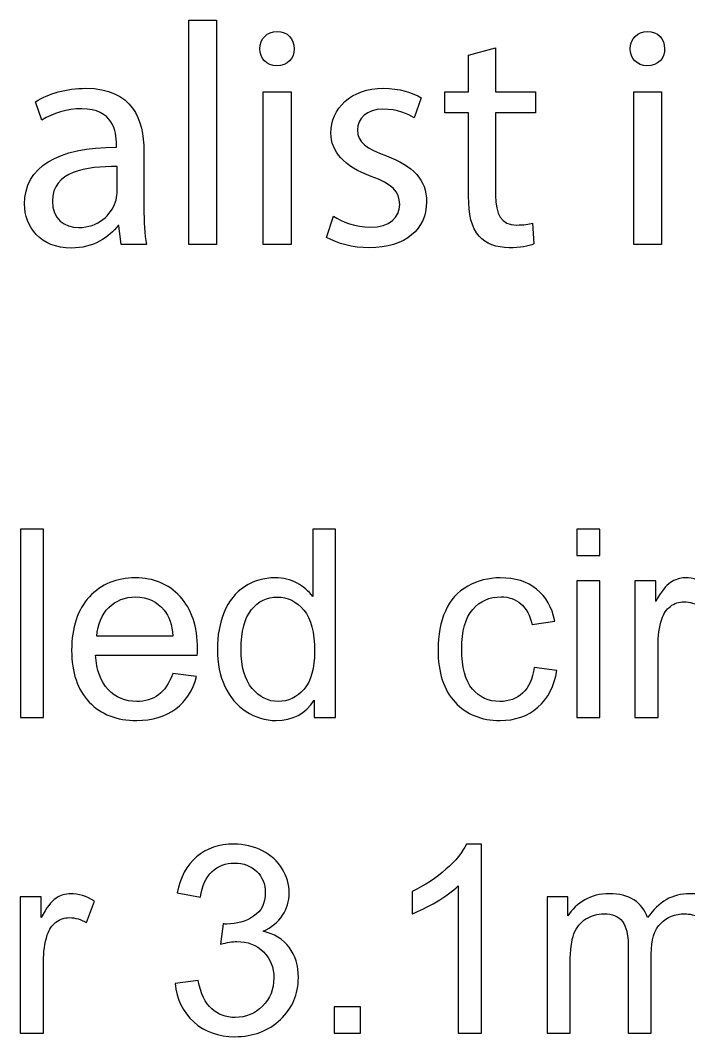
# Model space of a CAD drawing. Header units: centimetres. Extents: x -233 to -82, y 123 to 153.
# Drawn here: x -169.475 to -168.579, y 150.444 to 151.806 of the extents above; entities that cross this region are included whole.
import ezdxf

# ---------------------------------------------------------------- set-up
doc = ezdxf.new("R2010")
doc.units = ezdxf.units.CM
doc.header["$MEASUREMENT"] = 0
doc.layers.add('layer 1', color=7, linetype='Continuous')

msp = doc.modelspace()

# ---------------------------------------------------------------- linework, layer by layer
at = {"layer": 'layer 1'}
for points, knots in [([(-169.2492, 151.50521), (-169.2492, 151.50521), (-169.212, 151.50521), (-169.212, 151.50521), (-169.212, 151.50521), (-169.212, 151.50521), (-169.212, 151.80581), (-169.212, 151.80581), (-169.212, 151.80581), (-169.212, 151.80581), (-169.2492, 151.80581), (-169.2492, 151.80581), (-169.2492, 151.80581), (-169.2492, 151.80581), (-169.2492, 151.50521), (-169.2492, 151.50521)], [0, 0, 0, 0, 0.2, 0.2, 0.2, 0.2, 0.4, 0.4, 0.4, 0.4, 0.6, 0.6, 0.6, 0.6, 1, 1, 1, 1]), ([(-169.13064, 151.79093), (-169.1442, 151.79093), (-169.15392, 151.78085), (-169.15392, 151.76765), (-169.15392, 151.76765), (-169.15392, 151.75493), (-169.14468, 151.74485), (-169.13148, 151.74485), (-169.13148, 151.74485), (-169.11672, 151.74485), (-169.10736, 151.75493), (-169.10784, 151.76765), (-169.10784, 151.76765), (-169.10784, 151.78085), (-169.11672, 151.79093), (-169.13064, 151.79093)], [0, 0, 0, 0, 0.2, 0.2, 0.2, 0.2, 0.4, 0.4, 0.4, 0.4, 0.6, 0.6, 0.6, 0.6, 1, 1, 1, 1]), ([(-168.63396, 151.79093), (-168.64752, 151.79093), (-168.65724, 151.78085), (-168.65724, 151.76765), (-168.65724, 151.76765), (-168.65724, 151.75493), (-168.648, 151.74485), (-168.6348, 151.74485), (-168.6348, 151.74485), (-168.62004, 151.74485), (-168.61068, 151.75493), (-168.61116, 151.76765), (-168.61116, 151.76765), (-168.61116, 151.78085), (-168.62004, 151.79093), (-168.63396, 151.79093)], [0, 0, 0, 0, 0.2, 0.2, 0.2, 0.2, 0.4, 0.4, 0.4, 0.4, 0.6, 0.6, 0.6, 0.6, 1, 1, 1, 1]), ([(-168.87408, 151.75925), (-168.87408, 151.75925), (-168.87408, 151.71005), (-168.87408, 151.71005), (-168.87408, 151.71005), (-168.87408, 151.71005), (-168.90576, 151.71005), (-168.90576, 151.71005), (-168.90576, 151.71005), (-168.90576, 151.71005), (-168.90576, 151.68173), (-168.90576, 151.68173), (-168.90576, 151.68173), (-168.90576, 151.68173), (-168.87408, 151.68173), (-168.87408, 151.68173), (-168.87408, 151.68173), (-168.87408, 151.68173), (-168.87408, 151.57001), (-168.87408, 151.57001), (-168.87408, 151.57001), (-168.87408, 151.54589), (-168.87024, 151.52765), (-168.85968, 151.51661), (-168.85968, 151.51661), (-168.8508, 151.50653), (-168.83676, 151.50101), (-168.81948, 151.50101), (-168.81948, 151.50101), (-168.80508, 151.50101), (-168.79368, 151.50305), (-168.78648, 151.50605), (-168.78648, 151.50605), (-168.78648, 151.50605), (-168.78816, 151.53401), (-168.78816, 151.53401), (-168.78816, 151.53401), (-168.79284, 151.53269), (-168.80004, 151.53149), (-168.80976, 151.53149), (-168.80976, 151.53149), (-168.83052, 151.53149), (-168.83772, 151.54589), (-168.83772, 151.57121), (-168.83772, 151.57121), (-168.83772, 151.57121), (-168.83772, 151.68173), (-168.83772, 151.68173), (-168.83772, 151.68173), (-168.83772, 151.68173), (-168.78432, 151.68173), (-168.78432, 151.68173), (-168.78432, 151.68173), (-168.78432, 151.68173), (-168.78432, 151.71005), (-168.78432, 151.71005), (-168.78432, 151.71005), (-168.78432, 151.71005), (-168.83772, 151.71005), (-168.83772, 151.71005), (-168.83772, 151.71005), (-168.83772, 151.71005), (-168.83772, 151.76897), (-168.83772, 151.76897), (-168.83772, 151.76897), (-168.83772, 151.76897), (-168.87408, 151.75925), (-168.87408, 151.75925)], [0, 0, 0, 0, 0.0555556, 0.0555556, 0.0555556, 0.0555556, 0.1111111, 0.1111111, 0.1111111, 0.1111111, 0.1666667, 0.1666667, 0.1666667, 0.1666667, 0.2222222, 0.2222222, 0.2222222, 0.2222222, 0.2777778, 0.2777778, 0.2777778, 0.2777778, 0.3333333, 0.3333333, 0.3333333, 0.3333333, 0.3888889, 0.3888889, 0.3888889, 0.3888889, 0.4444444, 0.4444444, 0.4444444, 0.4444444, 0.5, 0.5, 0.5, 0.5, 0.5555556, 0.5555556, 0.5555556, 0.5555556, 0.6111111, 0.6111111, 0.6111111, 0.6111111, 0.6666667, 0.6666667, 0.6666667, 0.6666667, 0.7222222, 0.7222222, 0.7222222, 0.7222222, 0.7777778, 0.7777778, 0.7777778, 0.7777778, 0.8333333, 0.8333333, 0.8333333, 0.8333333, 0.8888889, 0.8888889, 0.8888889, 0.8888889, 1, 1, 1, 1]), ([(-169.30596, 151.50521), (-169.30848, 151.51913), (-169.30932, 151.53653), (-169.30932, 151.55429), (-169.30932, 151.55429), (-169.30932, 151.55429), (-169.30932, 151.63097), (-169.30932, 151.63097), (-169.30932, 151.63097), (-169.30932, 151.67201), (-169.32456, 151.71473), (-169.3872, 151.71473), (-169.3872, 151.71473), (-169.413, 151.71473), (-169.4376, 151.70753), (-169.45452, 151.69661), (-169.45452, 151.69661), (-169.45452, 151.69661), (-169.446, 151.67201), (-169.446, 151.67201), (-169.446, 151.67201), (-169.43172, 151.68137), (-169.4118, 151.68725), (-169.39272, 151.68725), (-169.39272, 151.68725), (-169.35084, 151.68725), (-169.34616, 151.65677), (-169.34616, 151.63985), (-169.34616, 151.63985), (-169.34616, 151.63985), (-169.34616, 151.63565), (-169.34616, 151.63565), (-169.34616, 151.63565), (-169.42536, 151.63601), (-169.4694, 151.60889), (-169.4694, 151.55945), (-169.4694, 151.55945), (-169.4694, 151.52981), (-169.44816, 151.50053), (-169.40664, 151.50053), (-169.40664, 151.50053), (-169.37748, 151.50053), (-169.35552, 151.51493), (-169.344, 151.53101), (-169.344, 151.53101), (-169.344, 151.53101), (-169.3428, 151.53101), (-169.3428, 151.53101), (-169.3428, 151.53101), (-169.3428, 151.53101), (-169.3398, 151.50521), (-169.3398, 151.50521), (-169.3398, 151.50521), (-169.3398, 151.50521), (-169.30596, 151.50521), (-169.30596, 151.50521)], [0, 0, 0, 0, 0.0666667, 0.0666667, 0.0666667, 0.0666667, 0.1333333, 0.1333333, 0.1333333, 0.1333333, 0.2, 0.2, 0.2, 0.2, 0.2666667, 0.2666667, 0.2666667, 0.2666667, 0.3333333, 0.3333333, 0.3333333, 0.3333333, 0.4, 0.4, 0.4, 0.4, 0.4666667, 0.4666667, 0.4666667, 0.4666667, 0.5333333, 0.5333333, 0.5333333, 0.5333333, 0.6, 0.6, 0.6, 0.6, 0.6666667, 0.6666667, 0.6666667, 0.6666667, 0.7333333, 0.7333333, 0.7333333, 0.7333333, 0.8, 0.8, 0.8, 0.8, 0.8666667, 0.8666667, 0.8666667, 0.8666667, 1, 1, 1, 1]), ([(-169.11204, 151.50521), (-169.11204, 151.50521), (-169.11204, 151.71005), (-169.11204, 151.71005), (-169.11204, 151.71005), (-169.11204, 151.71005), (-169.14924, 151.71005), (-169.14924, 151.71005), (-169.14924, 151.71005), (-169.14924, 151.71005), (-169.14924, 151.50521), (-169.14924, 151.50521), (-169.14924, 151.50521), (-169.14924, 151.50521), (-169.11204, 151.50521), (-169.11204, 151.50521)], [0, 0, 0, 0, 0.2, 0.2, 0.2, 0.2, 0.4, 0.4, 0.4, 0.4, 0.6, 0.6, 0.6, 0.6, 1, 1, 1, 1]), ([(-169.06452, 151.51493), (-169.05012, 151.50653), (-169.02948, 151.50101), (-169.00704, 151.50101), (-169.00704, 151.50101), (-168.95832, 151.50101), (-168.93036, 151.52633), (-168.93036, 151.56233), (-168.93036, 151.56233), (-168.93036, 151.59281), (-168.9486, 151.61057), (-168.98412, 151.62413), (-168.98412, 151.62413), (-169.01076, 151.63433), (-169.02312, 151.64189), (-169.02312, 151.65893), (-169.02312, 151.65893), (-169.02312, 151.67417), (-169.01076, 151.68677), (-168.9888, 151.68677), (-168.9888, 151.68677), (-168.96972, 151.68677), (-168.95496, 151.68005), (-168.94692, 151.67501), (-168.94692, 151.67501), (-168.94692, 151.67501), (-168.93756, 151.70201), (-168.93756, 151.70201), (-168.93756, 151.70201), (-168.94896, 151.70885), (-168.9672, 151.71473), (-168.98796, 151.71473), (-168.98796, 151.71473), (-169.032, 151.71473), (-169.05864, 151.68761), (-169.05864, 151.65461), (-169.05864, 151.65461), (-169.05864, 151.63013), (-169.04124, 151.60973), (-169.0044, 151.59665), (-169.0044, 151.59665), (-168.97692, 151.58645), (-168.96636, 151.57673), (-168.96636, 151.55897), (-168.96636, 151.55897), (-168.96636, 151.54205), (-168.97908, 151.52849), (-169.0062, 151.52849), (-169.0062, 151.52849), (-169.0248, 151.52849), (-169.04424, 151.53617), (-169.05528, 151.54337), (-169.05528, 151.54337), (-169.05528, 151.54337), (-169.06452, 151.51493), (-169.06452, 151.51493)], [0, 0, 0, 0, 0.0666667, 0.0666667, 0.0666667, 0.0666667, 0.1333333, 0.1333333, 0.1333333, 0.1333333, 0.2, 0.2, 0.2, 0.2, 0.2666667, 0.2666667, 0.2666667, 0.2666667, 0.3333333, 0.3333333, 0.3333333, 0.3333333, 0.4, 0.4, 0.4, 0.4, 0.4666667, 0.4666667, 0.4666667, 0.4666667, 0.5333333, 0.5333333, 0.5333333, 0.5333333, 0.6, 0.6, 0.6, 0.6, 0.6666667, 0.6666667, 0.6666667, 0.6666667, 0.7333333, 0.7333333, 0.7333333, 0.7333333, 0.8, 0.8, 0.8, 0.8, 0.8666667, 0.8666667, 0.8666667, 0.8666667, 1, 1, 1, 1]), ([(-168.61536, 151.50521), (-168.61536, 151.50521), (-168.61536, 151.71005), (-168.61536, 151.71005), (-168.61536, 151.71005), (-168.61536, 151.71005), (-168.65256, 151.71005), (-168.65256, 151.71005), (-168.65256, 151.71005), (-168.65256, 151.71005), (-168.65256, 151.50521), (-168.65256, 151.50521), (-168.65256, 151.50521), (-168.65256, 151.50521), (-168.61536, 151.50521), (-168.61536, 151.50521)], [0, 0, 0, 0, 0.2, 0.2, 0.2, 0.2, 0.4, 0.4, 0.4, 0.4, 0.6, 0.6, 0.6, 0.6, 1, 1, 1, 1]), ([(-169.34532, 151.57421), (-169.34532, 151.57037), (-169.34616, 151.56617), (-169.34748, 151.56233), (-169.34748, 151.56233), (-169.35336, 151.54505), (-169.37028, 151.52813), (-169.39692, 151.52813), (-169.39692, 151.52813), (-169.416, 151.52813), (-169.43208, 151.53953), (-169.43208, 151.56365), (-169.43208, 151.56365), (-169.43208, 151.60337), (-169.386, 151.61057), (-169.34532, 151.60973), (-169.34532, 151.60973), (-169.34532, 151.60973), (-169.34532, 151.57421), (-169.34532, 151.57421)], [0, 0, 0, 0, 0.1666667, 0.1666667, 0.1666667, 0.1666667, 0.3333333, 0.3333333, 0.3333333, 0.3333333, 0.5, 0.5, 0.5, 0.5, 0.6666667, 0.6666667, 0.6666667, 0.6666667, 1, 1, 1, 1]), ([(-169.47493, 150.8715), (-169.47493, 150.8715), (-169.47493, 151.124), (-169.47493, 151.124), (-169.47493, 151.124), (-169.47493, 151.124), (-169.44393, 151.124), (-169.44393, 151.124), (-169.44393, 151.124), (-169.44393, 151.124), (-169.44393, 150.8715), (-169.44393, 150.8715), (-169.44393, 150.8715), (-169.44393, 150.8715), (-169.47493, 150.8715), (-169.47493, 150.8715)], [0, 0, 0, 0, 0.2, 0.2, 0.2, 0.2, 0.4, 0.4, 0.4, 0.4, 0.6, 0.6, 0.6, 0.6, 1, 1, 1, 1]), ([(-169.08103, 150.8715), (-169.08103, 150.8715), (-169.08103, 150.8946), (-169.08103, 150.8946), (-169.08103, 150.8946), (-169.09263, 150.8765), (-169.10963, 150.8674), (-169.13213, 150.8674), (-169.13213, 150.8674), (-169.14673, 150.8674), (-169.16013, 150.8714), (-169.17233, 150.8795), (-169.17233, 150.8795), (-169.18463, 150.8875), (-169.19403, 150.8987), (-169.20073, 150.9131), (-169.20073, 150.9131), (-169.20743, 150.9275), (-169.21083, 150.9441), (-169.21083, 150.9628), (-169.21083, 150.9628), (-169.21083, 150.9811), (-169.20783, 150.9976), (-169.20173, 151.0125), (-169.20173, 151.0125), (-169.19563, 151.0274), (-169.18653, 151.0388), (-169.17433, 151.0467), (-169.17433, 151.0467), (-169.16223, 151.0546), (-169.14863, 151.0586), (-169.13353, 151.0586), (-169.13353, 151.0586), (-169.12253, 151.0586), (-169.11273, 151.0563), (-169.10403, 151.0516), (-169.10403, 151.0516), (-169.09543, 151.0469), (-169.08843, 151.0409), (-169.08303, 151.0334), (-169.08303, 151.0334), (-169.08303, 151.0334), (-169.08303, 151.124), (-169.08303, 151.124), (-169.08303, 151.124), (-169.08303, 151.124), (-169.05223, 151.124), (-169.05223, 151.124), (-169.05223, 151.124), (-169.05223, 151.124), (-169.05223, 150.8715), (-169.05223, 150.8715), (-169.05223, 150.8715), (-169.05223, 150.8715), (-169.08103, 150.8715), (-169.08103, 150.8715)], [0, 0, 0, 0, 0.0666667, 0.0666667, 0.0666667, 0.0666667, 0.1333333, 0.1333333, 0.1333333, 0.1333333, 0.2, 0.2, 0.2, 0.2, 0.2666667, 0.2666667, 0.2666667, 0.2666667, 0.3333333, 0.3333333, 0.3333333, 0.3333333, 0.4, 0.4, 0.4, 0.4, 0.4666667, 0.4666667, 0.4666667, 0.4666667, 0.5333333, 0.5333333, 0.5333333, 0.5333333, 0.6, 0.6, 0.6, 0.6, 0.6666667, 0.6666667, 0.6666667, 0.6666667, 0.7333333, 0.7333333, 0.7333333, 0.7333333, 0.8, 0.8, 0.8, 0.8, 0.8666667, 0.8666667, 0.8666667, 0.8666667, 1, 1, 1, 1]), ([(-168.72893, 151.0884), (-168.72893, 151.0884), (-168.72893, 151.124), (-168.72893, 151.124), (-168.72893, 151.124), (-168.72893, 151.124), (-168.69793, 151.124), (-168.69793, 151.124), (-168.69793, 151.124), (-168.69793, 151.124), (-168.69793, 151.0884), (-168.69793, 151.0884), (-168.69793, 151.0884), (-168.69793, 151.0884), (-168.72893, 151.0884), (-168.72893, 151.0884)], [0, 0, 0, 0, 0.2, 0.2, 0.2, 0.2, 0.4, 0.4, 0.4, 0.4, 0.6, 0.6, 0.6, 0.6, 1, 1, 1, 1]), ([(-169.27063, 150.9304), (-169.27063, 150.9304), (-169.23863, 150.9264), (-169.23863, 150.9264), (-169.23863, 150.9264), (-169.24373, 150.9077), (-169.25303, 150.8932), (-169.26673, 150.8829), (-169.26673, 150.8829), (-169.28043, 150.8726), (-169.29783, 150.8674), (-169.31903, 150.8674), (-169.31903, 150.8674), (-169.34583, 150.8674), (-169.36703, 150.8756), (-169.38273, 150.8921), (-169.38273, 150.8921), (-169.39843, 150.9086), (-169.40623, 150.9317), (-169.40623, 150.9614), (-169.40623, 150.9614), (-169.40623, 150.9922), (-169.39833, 151.0161), (-169.38243, 151.0331), (-169.38243, 151.0331), (-169.36653, 151.0501), (-169.34603, 151.0586), (-169.32073, 151.0586), (-169.32073, 151.0586), (-169.29633, 151.0586), (-169.27633, 151.0503), (-169.26083, 151.0336), (-169.26083, 151.0336), (-169.24533, 151.0169), (-169.23753, 150.9935), (-169.23753, 150.9633), (-169.23753, 150.9633), (-169.23753, 150.9615), (-169.23763, 150.9587), (-169.23773, 150.955), (-169.23773, 150.955), (-169.23773, 150.955), (-169.37413, 150.955), (-169.37413, 150.955), (-169.37413, 150.955), (-169.37303, 150.9349), (-169.36733, 150.9196), (-169.35713, 150.9089), (-169.35713, 150.9089), (-169.34693, 150.8982), (-169.33413, 150.8929), (-169.31883, 150.8929), (-169.31883, 150.8929), (-169.30753, 150.8929), (-169.29783, 150.8959), (-169.28973, 150.9019), (-169.28973, 150.9019), (-169.28173, 150.9078), (-169.27533, 150.9173), (-169.27063, 150.9304)], [0, 0, 0, 0, 0.0625, 0.0625, 0.0625, 0.0625, 0.125, 0.125, 0.125, 0.125, 0.1875, 0.1875, 0.1875, 0.1875, 0.25, 0.25, 0.25, 0.25, 0.3125, 0.3125, 0.3125, 0.3125, 0.375, 0.375, 0.375, 0.375, 0.4375, 0.4375, 0.4375, 0.4375, 0.5, 0.5, 0.5, 0.5, 0.5625, 0.5625, 0.5625, 0.5625, 0.625, 0.625, 0.625, 0.625, 0.6875, 0.6875, 0.6875, 0.6875, 0.75, 0.75, 0.75, 0.75, 0.8125, 0.8125, 0.8125, 0.8125, 0.875, 0.875, 0.875, 0.875, 1, 1, 1, 1]), ([(-168.78613, 150.9385), (-168.78613, 150.9385), (-168.75563, 150.9345), (-168.75563, 150.9345), (-168.75563, 150.9345), (-168.75893, 150.9135), (-168.76743, 150.8971), (-168.78113, 150.8852), (-168.78113, 150.8852), (-168.79483, 150.8733), (-168.81173, 150.8674), (-168.83173, 150.8674), (-168.83173, 150.8674), (-168.85683, 150.8674), (-168.87693, 150.8756), (-168.89213, 150.892), (-168.89213, 150.892), (-168.90733, 150.9083), (-168.91493, 150.9318), (-168.91493, 150.9623), (-168.91493, 150.9623), (-168.91493, 150.982), (-168.91163, 150.9993), (-168.90513, 151.0141), (-168.90513, 151.0141), (-168.89863, 151.0289), (-168.88863, 151.04), (-168.87523, 151.0475), (-168.87523, 151.0475), (-168.86183, 151.0549), (-168.84723, 151.0586), (-168.83153, 151.0586), (-168.83153, 151.0586), (-168.81163, 151.0586), (-168.79543, 151.0536), (-168.78283, 151.0435), (-168.78283, 151.0435), (-168.77023, 151.0334), (-168.76213, 151.0192), (-168.75853, 151.0007), (-168.75853, 151.0007), (-168.75853, 151.0007), (-168.78873, 150.996), (-168.78873, 150.996), (-168.78873, 150.996), (-168.79163, 151.0083), (-168.79663, 151.0176), (-168.80393, 151.0238), (-168.80393, 151.0238), (-168.81123, 151.03), (-168.82003, 151.0331), (-168.83033, 151.0331), (-168.83033, 151.0331), (-168.84603, 151.0331), (-168.85873, 151.0275), (-168.86843, 151.0163), (-168.86843, 151.0163), (-168.87823, 151.0051), (-168.88313, 150.9874), (-168.88313, 150.9631), (-168.88313, 150.9631), (-168.88313, 150.9386), (-168.87843, 150.9207), (-168.86893, 150.9096), (-168.86893, 150.9096), (-168.85953, 150.8985), (-168.84723, 150.8929), (-168.83213, 150.8929), (-168.83213, 150.8929), (-168.81993, 150.8929), (-168.80973, 150.8966), (-168.80153, 150.9041), (-168.80153, 150.9041), (-168.79343, 150.9116), (-168.78823, 150.923), (-168.78613, 150.9385)], [0, 0, 0, 0, 0.05, 0.05, 0.05, 0.05, 0.1, 0.1, 0.1, 0.1, 0.15, 0.15, 0.15, 0.15, 0.2, 0.2, 0.2, 0.2, 0.25, 0.25, 0.25, 0.25, 0.3, 0.3, 0.3, 0.3, 0.35, 0.35, 0.35, 0.35, 0.4, 0.4, 0.4, 0.4, 0.45, 0.45, 0.45, 0.45, 0.5, 0.5, 0.5, 0.5, 0.55, 0.55, 0.55, 0.55, 0.6, 0.6, 0.6, 0.6, 0.65, 0.65, 0.65, 0.65, 0.7, 0.7, 0.7, 0.7, 0.75, 0.75, 0.75, 0.75, 0.8, 0.8, 0.8, 0.8, 0.85, 0.85, 0.85, 0.85, 0.9, 0.9, 0.9, 0.9, 1, 1, 1, 1]), ([(-168.72893, 150.8715), (-168.72893, 150.8715), (-168.72893, 151.0544), (-168.72893, 151.0544), (-168.72893, 151.0544), (-168.72893, 151.0544), (-168.69793, 151.0544), (-168.69793, 151.0544), (-168.69793, 151.0544), (-168.69793, 151.0544), (-168.69793, 150.8715), (-168.69793, 150.8715), (-168.69793, 150.8715), (-168.69793, 150.8715), (-168.72893, 150.8715), (-168.72893, 150.8715)], [0, 0, 0, 0, 0.2, 0.2, 0.2, 0.2, 0.4, 0.4, 0.4, 0.4, 0.6, 0.6, 0.6, 0.6, 1, 1, 1, 1]), ([(-168.65103, 150.8715), (-168.65103, 150.8715), (-168.65103, 151.0544), (-168.65103, 151.0544), (-168.65103, 151.0544), (-168.65103, 151.0544), (-168.62313, 151.0544), (-168.62313, 151.0544), (-168.62313, 151.0544), (-168.62313, 151.0544), (-168.62313, 151.0267), (-168.62313, 151.0267), (-168.62313, 151.0267), (-168.61603, 151.0397), (-168.60943, 151.0483), (-168.60333, 151.0524), (-168.60333, 151.0524), (-168.59733, 151.0565), (-168.59073, 151.0586), (-168.58353, 151.0586), (-168.58353, 151.0586), (-168.57303, 151.0586), (-168.56243, 151.0553), (-168.55163, 151.0486), (-168.55163, 151.0486), (-168.55163, 151.0486), (-168.56233, 151.0198), (-168.56233, 151.0198), (-168.56233, 151.0198), (-168.56983, 151.0243), (-168.57743, 151.0265), (-168.58503, 151.0265), (-168.58503, 151.0265), (-168.59183, 151.0265), (-168.59793, 151.0245), (-168.60333, 151.0204), (-168.60333, 151.0204), (-168.60873, 151.0163), (-168.61253, 151.0107), (-168.61483, 151.0034), (-168.61483, 151.0034), (-168.61833, 150.9924), (-168.62003, 150.9804), (-168.62003, 150.9673), (-168.62003, 150.9673), (-168.62003, 150.9673), (-168.62003, 150.8715), (-168.62003, 150.8715), (-168.62003, 150.8715), (-168.62003, 150.8715), (-168.65103, 150.8715), (-168.65103, 150.8715)], [0, 0, 0, 0, 0.0714286, 0.0714286, 0.0714286, 0.0714286, 0.1428571, 0.1428571, 0.1428571, 0.1428571, 0.2142857, 0.2142857, 0.2142857, 0.2142857, 0.2857143, 0.2857143, 0.2857143, 0.2857143, 0.3571429, 0.3571429, 0.3571429, 0.3571429, 0.4285714, 0.4285714, 0.4285714, 0.4285714, 0.5, 0.5, 0.5, 0.5, 0.5714286, 0.5714286, 0.5714286, 0.5714286, 0.6428571, 0.6428571, 0.6428571, 0.6428571, 0.7142857, 0.7142857, 0.7142857, 0.7142857, 0.7857143, 0.7857143, 0.7857143, 0.7857143, 0.8571429, 0.8571429, 0.8571429, 0.8571429, 1, 1, 1, 1]), ([(-169.37243, 150.9805), (-169.37243, 150.9805), (-169.27033, 150.9805), (-169.27033, 150.9805), (-169.27033, 150.9805), (-169.27163, 150.9959), (-169.27553, 151.0075), (-169.28203, 151.0152), (-169.28203, 151.0152), (-169.29193, 151.0271), (-169.30473, 151.0331), (-169.32043, 151.0331), (-169.32043, 151.0331), (-169.33473, 151.0331), (-169.34663, 151.0283), (-169.35633, 151.0188), (-169.35633, 151.0188), (-169.36603, 151.0093), (-169.37143, 150.9965), (-169.37243, 150.9805)], [0, 0, 0, 0, 0.1666667, 0.1666667, 0.1666667, 0.1666667, 0.3333333, 0.3333333, 0.3333333, 0.3333333, 0.5, 0.5, 0.5, 0.5, 0.6666667, 0.6666667, 0.6666667, 0.6666667, 1, 1, 1, 1]), ([(-169.17903, 150.9628), (-169.17903, 150.9394), (-169.17403, 150.9219), (-169.16413, 150.9103), (-169.16413, 150.9103), (-169.15423, 150.8987), (-169.14263, 150.8929), (-169.12923, 150.8929), (-169.12923, 150.8929), (-169.11573, 150.8929), (-169.10413, 150.8984), (-169.09463, 150.9095), (-169.09463, 150.9095), (-169.08513, 150.9206), (-169.08043, 150.9375), (-169.08043, 150.9602), (-169.08043, 150.9602), (-169.08043, 150.9853), (-169.08523, 151.0037), (-169.09493, 151.0154), (-169.09493, 151.0154), (-169.10463, 151.0271), (-169.11653, 151.0329), (-169.13063, 151.0329), (-169.13063, 151.0329), (-169.14433, 151.0329), (-169.15583, 151.0273), (-169.16513, 151.016), (-169.16513, 151.016), (-169.17443, 151.0047), (-169.17903, 150.987), (-169.17903, 150.9628)], [0, 0, 0, 0, 0.1111111, 0.1111111, 0.1111111, 0.1111111, 0.2222222, 0.2222222, 0.2222222, 0.2222222, 0.3333333, 0.3333333, 0.3333333, 0.3333333, 0.4444444, 0.4444444, 0.4444444, 0.4444444, 0.5555556, 0.5555556, 0.5555556, 0.5555556, 0.6666667, 0.6666667, 0.6666667, 0.6666667, 0.7777778, 0.7777778, 0.7777778, 0.7777778, 1, 1, 1, 1]), ([(-169.26763, 150.51487), (-169.26763, 150.51487), (-169.23663, 150.51897), (-169.23663, 150.51897), (-169.23663, 150.51897), (-169.23303, 150.50137), (-169.22693, 150.48867), (-169.21843, 150.48097), (-169.21843, 150.48097), (-169.20993, 150.47327), (-169.19943, 150.46937), (-169.18713, 150.46937), (-169.18713, 150.46937), (-169.17263, 150.46937), (-169.16033, 150.47447), (-169.15023, 150.48457), (-169.15023, 150.48457), (-169.14013, 150.49467), (-169.13513, 150.50717), (-169.13513, 150.52207), (-169.13513, 150.52207), (-169.13513, 150.53637), (-169.13973, 150.54807), (-169.14903, 150.55737), (-169.14903, 150.55737), (-169.15833, 150.56657), (-169.17023, 150.57117), (-169.18463, 150.57117), (-169.18463, 150.57117), (-169.19043, 150.57117), (-169.19773, 150.56997), (-169.20643, 150.56767), (-169.20643, 150.56767), (-169.20643, 150.56767), (-169.20303, 150.59497), (-169.20303, 150.59497), (-169.20303, 150.59497), (-169.20093, 150.59467), (-169.19933, 150.59457), (-169.19803, 150.59457), (-169.19803, 150.59457), (-169.18483, 150.59457), (-169.17293, 150.59807), (-169.16233, 150.60497), (-169.16233, 150.60497), (-169.15183, 150.61187), (-169.14653, 150.62247), (-169.14653, 150.63677), (-169.14653, 150.63677), (-169.14653, 150.64817), (-169.15033, 150.65757), (-169.15803, 150.66507), (-169.15803, 150.66507), (-169.16573, 150.67257), (-169.17573, 150.67627), (-169.18783, 150.67627), (-169.18783, 150.67627), (-169.19993, 150.67627), (-169.20993, 150.67247), (-169.21793, 150.66487), (-169.21793, 150.66487), (-169.22603, 150.65727), (-169.23123, 150.64587), (-169.23353, 150.63077), (-169.23353, 150.63077), (-169.23353, 150.63077), (-169.26453, 150.63627), (-169.26453, 150.63627), (-169.26453, 150.63627), (-169.26073, 150.65707), (-169.25213, 150.67317), (-169.23863, 150.68467), (-169.23863, 150.68467), (-169.22523, 150.69607), (-169.20853, 150.70177), (-169.18853, 150.70177), (-169.18853, 150.70177), (-169.17483, 150.70177), (-169.16213, 150.69877), (-169.15053, 150.69287), (-169.15053, 150.69287), (-169.13893, 150.68697), (-169.13003, 150.67887), (-169.12383, 150.66867), (-169.12383, 150.66867), (-169.11773, 150.65847), (-169.11463, 150.64757), (-169.11463, 150.63607), (-169.11463, 150.63607), (-169.11463, 150.62517), (-169.11753, 150.61527), (-169.12343, 150.60637), (-169.12343, 150.60637), (-169.12933, 150.59737), (-169.13793, 150.59027), (-169.14943, 150.58497), (-169.14943, 150.58497), (-169.13453, 150.58147), (-169.12293, 150.57437), (-169.11463, 150.56347), (-169.11463, 150.56347), (-169.10633, 150.55257), (-169.10223, 150.53907), (-169.10223, 150.52277), (-169.10223, 150.52277), (-169.10223, 150.50067), (-169.11023, 150.48197), (-169.12633, 150.46667), (-169.12633, 150.46667), (-169.14243, 150.45137), (-169.16283, 150.44367), (-169.18733, 150.44367), (-169.18733, 150.44367), (-169.20953, 150.44367), (-169.22793, 150.45027), (-169.24253, 150.46347), (-169.24253, 150.46347), (-169.25723, 150.47667), (-169.26553, 150.49377), (-169.26763, 150.51487)], [0, 0, 0, 0, 0.0322581, 0.0322581, 0.0322581, 0.0322581, 0.0645161, 0.0645161, 0.0645161, 0.0645161, 0.0967742, 0.0967742, 0.0967742, 0.0967742, 0.1290323, 0.1290323, 0.1290323, 0.1290323, 0.1612903, 0.1612903, 0.1612903, 0.1612903, 0.1935484, 0.1935484, 0.1935484, 0.1935484, 0.2258065, 0.2258065, 0.2258065, 0.2258065, 0.2580645, 0.2580645, 0.2580645, 0.2580645, 0.2903226, 0.2903226, 0.2903226, 0.2903226, 0.3225806, 0.3225806, 0.3225806, 0.3225806, 0.3548387, 0.3548387, 0.3548387, 0.3548387, 0.3870968, 0.3870968, 0.3870968, 0.3870968, 0.4193548, 0.4193548, 0.4193548, 0.4193548, 0.4516129, 0.4516129, 0.4516129, 0.4516129, 0.483871, 0.483871, 0.483871, 0.483871, 0.516129, 0.516129, 0.516129, 0.516129, 0.5483871, 0.5483871, 0.5483871, 0.5483871, 0.5806452, 0.5806452, 0.5806452, 0.5806452, 0.6129032, 0.6129032, 0.6129032, 0.6129032, 0.6451613, 0.6451613, 0.6451613, 0.6451613, 0.6774194, 0.6774194, 0.6774194, 0.6774194, 0.7096774, 0.7096774, 0.7096774, 0.7096774, 0.7419355, 0.7419355, 0.7419355, 0.7419355, 0.7741935, 0.7741935, 0.7741935, 0.7741935, 0.8064516, 0.8064516, 0.8064516, 0.8064516, 0.8387097, 0.8387097, 0.8387097, 0.8387097, 0.8709677, 0.8709677, 0.8709677, 0.8709677, 0.9032258, 0.9032258, 0.9032258, 0.9032258, 0.9354839, 0.9354839, 0.9354839, 0.9354839, 1, 1, 1, 1]), ([(-168.85683, 150.44817), (-168.85683, 150.44817), (-168.88783, 150.44817), (-168.88783, 150.44817), (-168.88783, 150.44817), (-168.88783, 150.44817), (-168.88783, 150.64577), (-168.88783, 150.64577), (-168.88783, 150.64577), (-168.89533, 150.63867), (-168.90503, 150.63147), (-168.91713, 150.62437), (-168.91713, 150.62437), (-168.92923, 150.61727), (-168.94013, 150.61187), (-168.94983, 150.60837), (-168.94983, 150.60837), (-168.94983, 150.60837), (-168.94983, 150.63837), (-168.94983, 150.63837), (-168.94983, 150.63837), (-168.93253, 150.64647), (-168.91733, 150.65637), (-168.90433, 150.66797), (-168.90433, 150.66797), (-168.89133, 150.67957), (-168.88213, 150.69087), (-168.87683, 150.70177), (-168.87683, 150.70177), (-168.87683, 150.70177), (-168.85683, 150.70177), (-168.85683, 150.70177), (-168.85683, 150.70177), (-168.85683, 150.70177), (-168.85683, 150.44817), (-168.85683, 150.44817)], [0, 0, 0, 0, 0.1, 0.1, 0.1, 0.1, 0.2, 0.2, 0.2, 0.2, 0.3, 0.3, 0.3, 0.3, 0.4, 0.4, 0.4, 0.4, 0.5, 0.5, 0.5, 0.5, 0.6, 0.6, 0.6, 0.6, 0.7, 0.7, 0.7, 0.7, 0.8, 0.8, 0.8, 0.8, 1, 1, 1, 1]), ([(-169.47503, 150.44817), (-169.47503, 150.44817), (-169.47503, 150.63107), (-169.47503, 150.63107), (-169.47503, 150.63107), (-169.47503, 150.63107), (-169.44713, 150.63107), (-169.44713, 150.63107), (-169.44713, 150.63107), (-169.44713, 150.63107), (-169.44713, 150.60337), (-169.44713, 150.60337), (-169.44713, 150.60337), (-169.44003, 150.61637), (-169.43343, 150.62497), (-169.42733, 150.62907), (-169.42733, 150.62907), (-169.42133, 150.63317), (-169.41473, 150.63527), (-169.40753, 150.63527), (-169.40753, 150.63527), (-169.39703, 150.63527), (-169.38643, 150.63197), (-169.37563, 150.62527), (-169.37563, 150.62527), (-169.37563, 150.62527), (-169.38633, 150.59647), (-169.38633, 150.59647), (-169.38633, 150.59647), (-169.39383, 150.60097), (-169.40143, 150.60317), (-169.40903, 150.60317), (-169.40903, 150.60317), (-169.41583, 150.60317), (-169.42193, 150.60117), (-169.42733, 150.59707), (-169.42733, 150.59707), (-169.43273, 150.59297), (-169.43653, 150.58737), (-169.43883, 150.58007), (-169.43883, 150.58007), (-169.44233, 150.56907), (-169.44403, 150.55707), (-169.44403, 150.54397), (-169.44403, 150.54397), (-169.44403, 150.54397), (-169.44403, 150.44817), (-169.44403, 150.44817), (-169.44403, 150.44817), (-169.44403, 150.44817), (-169.47503, 150.44817), (-169.47503, 150.44817)], [0, 0, 0, 0, 0.0714286, 0.0714286, 0.0714286, 0.0714286, 0.1428571, 0.1428571, 0.1428571, 0.1428571, 0.2142857, 0.2142857, 0.2142857, 0.2142857, 0.2857143, 0.2857143, 0.2857143, 0.2857143, 0.3571429, 0.3571429, 0.3571429, 0.3571429, 0.4285714, 0.4285714, 0.4285714, 0.4285714, 0.5, 0.5, 0.5, 0.5, 0.5714286, 0.5714286, 0.5714286, 0.5714286, 0.6428571, 0.6428571, 0.6428571, 0.6428571, 0.7142857, 0.7142857, 0.7142857, 0.7142857, 0.7857143, 0.7857143, 0.7857143, 0.7857143, 0.8571429, 0.8571429, 0.8571429, 0.8571429, 1, 1, 1, 1]), ([(-168.76873, 150.44817), (-168.76873, 150.44817), (-168.76873, 150.63107), (-168.76873, 150.63107), (-168.76873, 150.63107), (-168.76873, 150.63107), (-168.74103, 150.63107), (-168.74103, 150.63107), (-168.74103, 150.63107), (-168.74103, 150.63107), (-168.74103, 150.60547), (-168.74103, 150.60547), (-168.74103, 150.60547), (-168.73533, 150.61437), (-168.72763, 150.62157), (-168.71813, 150.62707), (-168.71813, 150.62707), (-168.70863, 150.63257), (-168.69773, 150.63527), (-168.68553, 150.63527), (-168.68553, 150.63527), (-168.67203, 150.63527), (-168.66093, 150.63247), (-168.65223, 150.62687), (-168.65223, 150.62687), (-168.64353, 150.62117), (-168.63743, 150.61327), (-168.63393, 150.60317), (-168.63393, 150.60317), (-168.61943, 150.62457), (-168.60063, 150.63527), (-168.57743, 150.63527), (-168.57743, 150.63527), (-168.55933, 150.63527), (-168.54533, 150.63027), (-168.53553, 150.62017), (-168.53553, 150.62017), (-168.52583, 150.61007), (-168.52093, 150.59467), (-168.52093, 150.57377), (-168.52093, 150.57377), (-168.52093, 150.57377), (-168.52093, 150.44817), (-168.52093, 150.44817), (-168.52093, 150.44817), (-168.52093, 150.44817), (-168.55173, 150.44817), (-168.55173, 150.44817), (-168.55173, 150.44817), (-168.55173, 150.44817), (-168.55173, 150.56337), (-168.55173, 150.56337), (-168.55173, 150.56337), (-168.55173, 150.57577), (-168.55273, 150.58467), (-168.55473, 150.59017), (-168.55473, 150.59017), (-168.55673, 150.59567), (-168.56033, 150.60007), (-168.56563, 150.60337), (-168.56563, 150.60337), (-168.57093, 150.60667), (-168.57723, 150.60837), (-168.58433, 150.60837), (-168.58433, 150.60837), (-168.59723, 150.60837), (-168.60783, 150.60407), (-168.61633, 150.59557), (-168.61633, 150.59557), (-168.62483, 150.58697), (-168.62903, 150.57327), (-168.62903, 150.55447), (-168.62903, 150.55447), (-168.62903, 150.55447), (-168.62903, 150.44817), (-168.62903, 150.44817), (-168.62903, 150.44817), (-168.62903, 150.44817), (-168.66013, 150.44817), (-168.66013, 150.44817), (-168.66013, 150.44817), (-168.66013, 150.44817), (-168.66013, 150.56707), (-168.66013, 150.56707), (-168.66013, 150.56707), (-168.66013, 150.58077), (-168.66263, 150.59117), (-168.66763, 150.59807), (-168.66763, 150.59807), (-168.67273, 150.60497), (-168.68093, 150.60837), (-168.69243, 150.60837), (-168.69243, 150.60837), (-168.70113, 150.60837), (-168.70923, 150.60607), (-168.71663, 150.60147), (-168.71663, 150.60147), (-168.72403, 150.59687), (-168.72943, 150.59017), (-168.73273, 150.58137), (-168.73273, 150.58137), (-168.73603, 150.57247), (-168.73773, 150.55977), (-168.73773, 150.54307), (-168.73773, 150.54307), (-168.73773, 150.54307), (-168.73773, 150.44817), (-168.73773, 150.44817), (-168.73773, 150.44817), (-168.73773, 150.44817), (-168.76873, 150.44817), (-168.76873, 150.44817)], [0, 0, 0, 0, 0.0344828, 0.0344828, 0.0344828, 0.0344828, 0.0689655, 0.0689655, 0.0689655, 0.0689655, 0.1034483, 0.1034483, 0.1034483, 0.1034483, 0.137931, 0.137931, 0.137931, 0.137931, 0.1724138, 0.1724138, 0.1724138, 0.1724138, 0.2068966, 0.2068966, 0.2068966, 0.2068966, 0.2413793, 0.2413793, 0.2413793, 0.2413793, 0.2758621, 0.2758621, 0.2758621, 0.2758621, 0.3103448, 0.3103448, 0.3103448, 0.3103448, 0.3448276, 0.3448276, 0.3448276, 0.3448276, 0.3793103, 0.3793103, 0.3793103, 0.3793103, 0.4137931, 0.4137931, 0.4137931, 0.4137931, 0.4482759, 0.4482759, 0.4482759, 0.4482759, 0.4827586, 0.4827586, 0.4827586, 0.4827586, 0.5172414, 0.5172414, 0.5172414, 0.5172414, 0.5517241, 0.5517241, 0.5517241, 0.5517241, 0.5862069, 0.5862069, 0.5862069, 0.5862069, 0.6206897, 0.6206897, 0.6206897, 0.6206897, 0.6551724, 0.6551724, 0.6551724, 0.6551724, 0.6896552, 0.6896552, 0.6896552, 0.6896552, 0.7241379, 0.7241379, 0.7241379, 0.7241379, 0.7586207, 0.7586207, 0.7586207, 0.7586207, 0.7931034, 0.7931034, 0.7931034, 0.7931034, 0.8275862, 0.8275862, 0.8275862, 0.8275862, 0.862069, 0.862069, 0.862069, 0.862069, 0.8965517, 0.8965517, 0.8965517, 0.8965517, 0.9310345, 0.9310345, 0.9310345, 0.9310345, 1, 1, 1, 1]), ([(-169.05423, 150.44817), (-169.05423, 150.44817), (-169.05423, 150.48347), (-169.05423, 150.48347), (-169.05423, 150.48347), (-169.05423, 150.48347), (-169.01883, 150.48347), (-169.01883, 150.48347), (-169.01883, 150.48347), (-169.01883, 150.48347), (-169.01883, 150.44817), (-169.01883, 150.44817), (-169.01883, 150.44817), (-169.01883, 150.44817), (-169.05423, 150.44817), (-169.05423, 150.44817)], [0, 0, 0, 0, 0.2, 0.2, 0.2, 0.2, 0.4, 0.4, 0.4, 0.4, 0.6, 0.6, 0.6, 0.6, 1, 1, 1, 1])]:
    msp.add_open_spline(points, degree=3, knots=knots, dxfattribs=at)

doc.saveas('drawing.dxf')
